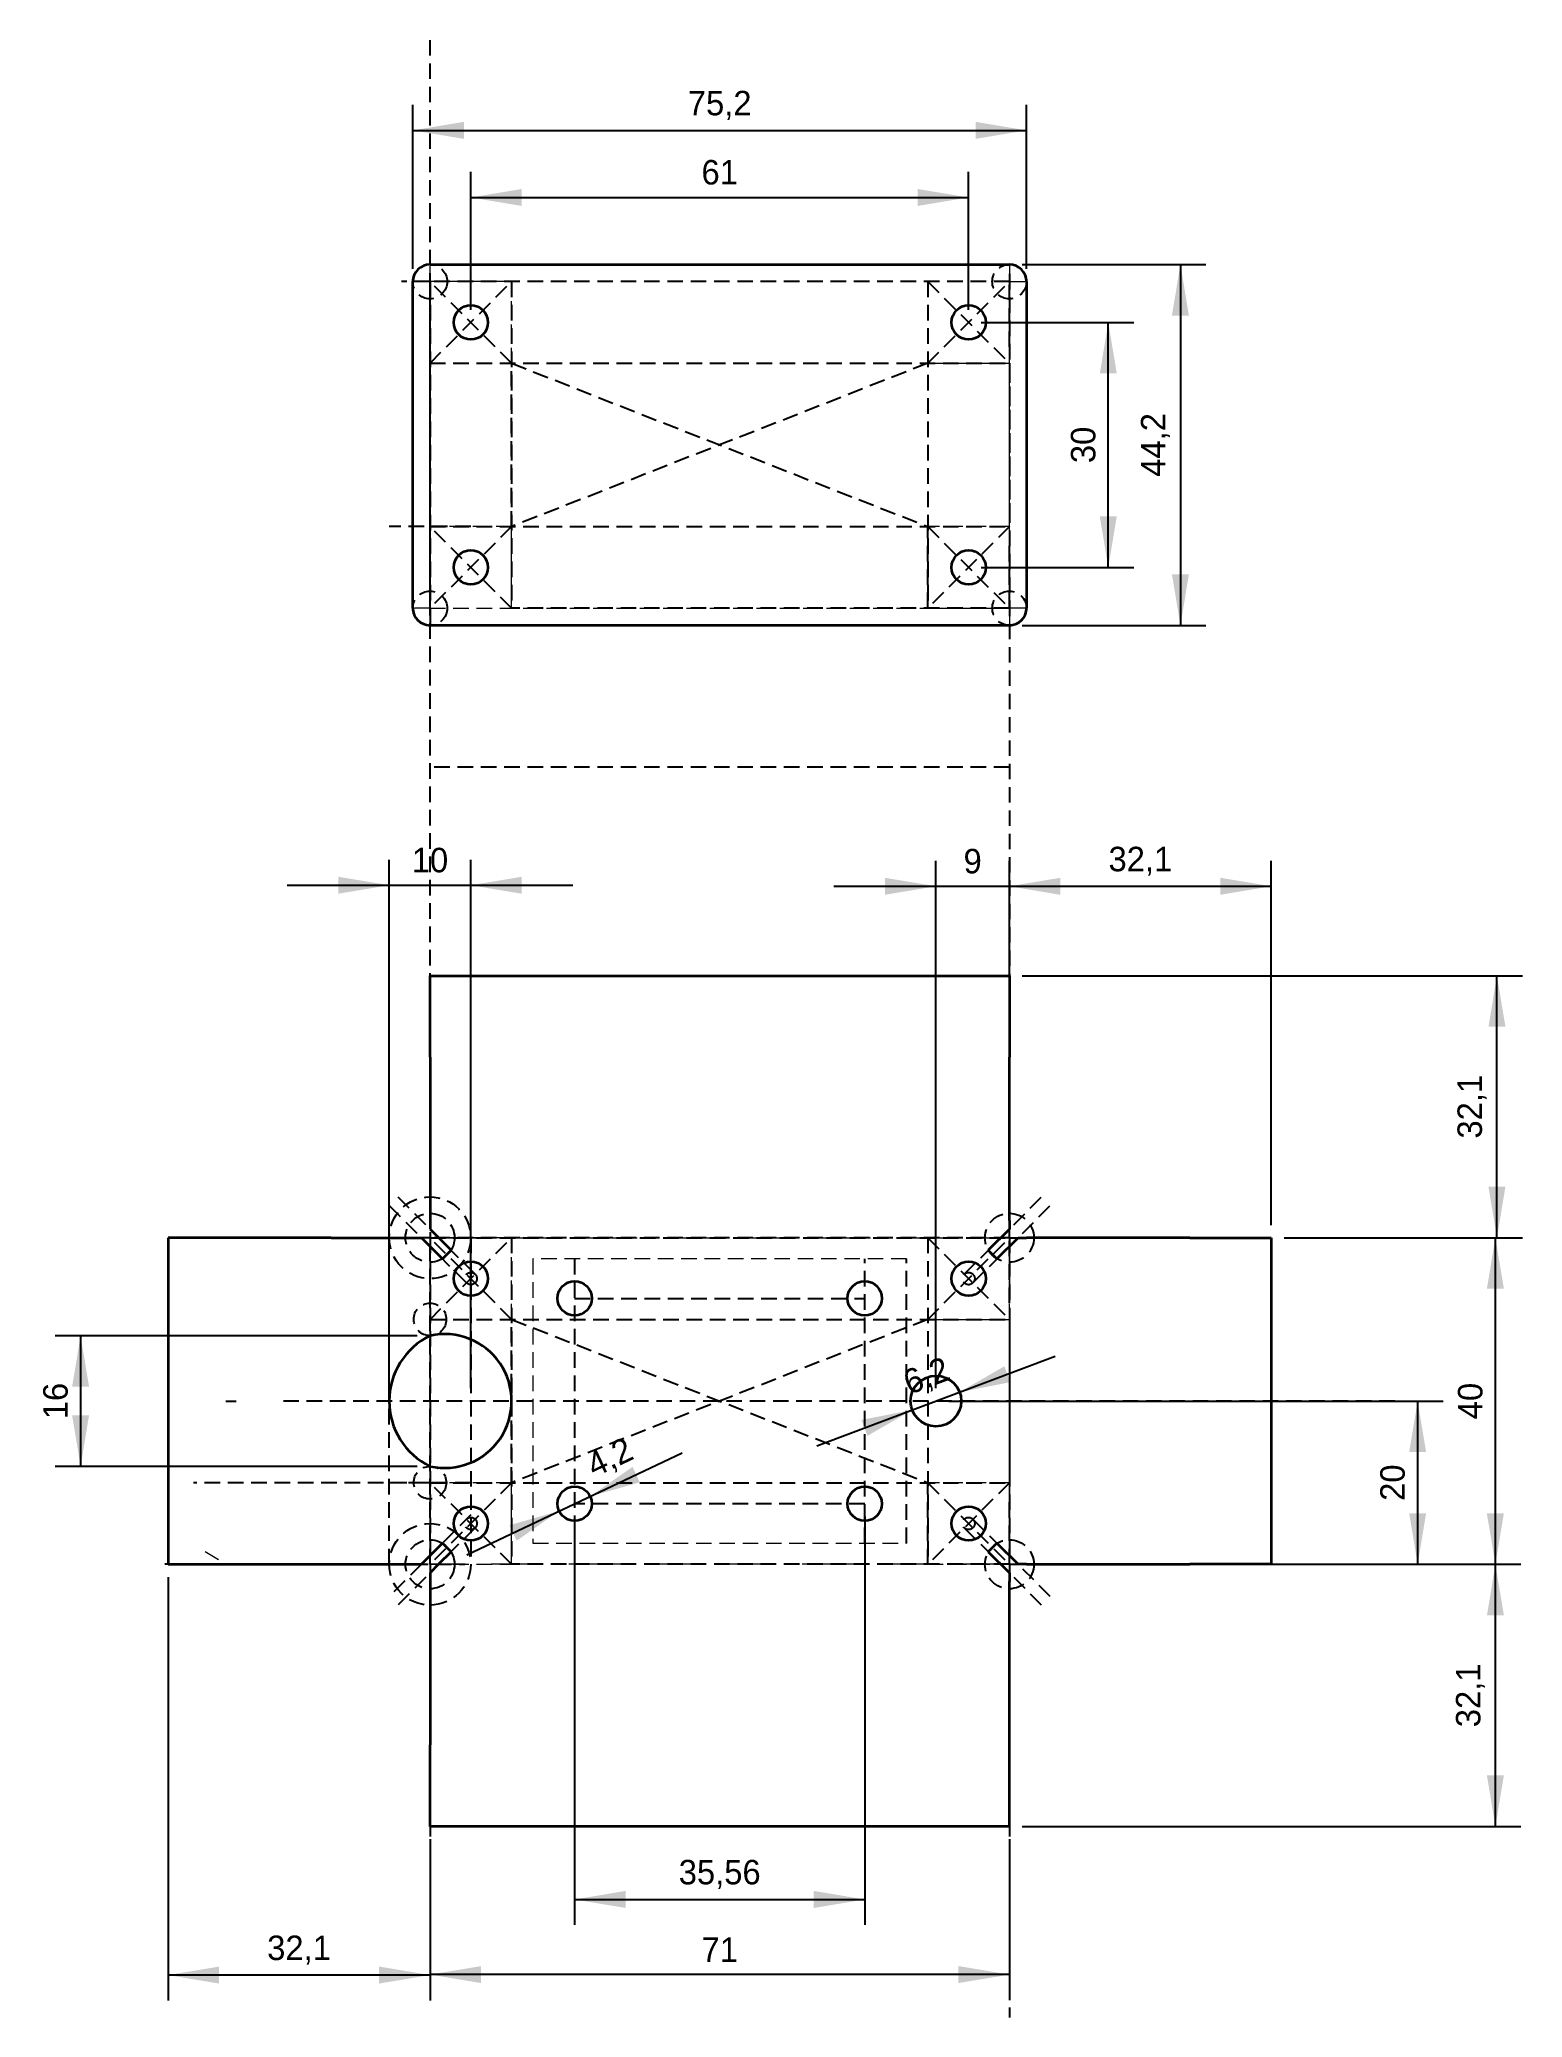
# Model space of a CAD drawing. Header units: millimetres. Extents: x -43 to 139, y -56 to 187.
import ezdxf

# ---------------------------------------------------------------- set-up
doc = ezdxf.new("R2010")
doc.units = ezdxf.units.MM
doc.linetypes.add('DASHED2', pattern=[9.525, 6.35, -3.175])
doc.linetypes.add('DASHEDTINY', pattern=[2.8575, 1.905, -0.9525])
doc.layers.get('0').update_dxf_attribs({"linetype": 'CONTINUOUS', "lineweight": 35})
doc.layers.add('bend_meta', color=2, linetype='DASHED2', lineweight=13)
doc.layers.add('sizes', color=6, linetype='CONTINUOUS', lineweight=25)
doc.layers.add('builder', color=9, linetype='DASHEDTINY')
doc.layers.add('InternalComps', color=136, linetype='DASHEDTINY', lineweight=0, true_color=0x008080)
doc.dimstyles.get("Standard").update_dxf_attribs({"dimscale": 2.5, "dimtxt": 1.2, "dimasz": 2.5, "dimexe": 1.25, "dimexo": 0.625, "dimtad": 0, "dimtoh": 1, "dimcen": 0.09, "dimadec": 0, "dimazin": 0, "dimtfac": 1, "dimtdec": 4, "dimtofl": 0, "dimtmove": 0, "dimatfit": 3, "dimfxl": 1, "dimtolj": 1, "dimtzin": 0, "dimarcsym": 0})

# ---------------------------------------------------------------- blocks, each defined once
blk = doc.blocks.new('*D1')
at = {"layer": 'sizes', "color": 0, "linetype": 'ByBlock', "lineweight": -2}
for p, q in [((22.72, 5.86), (22.72, -44.17)), ((58.28, 5.86), (58.28, -44.17)), ((22.72, -41.05), (58.28, -41.05))]:
    blk.add_line(p, q, dxfattribs=at)
for points in [[(22.72, -41.05), (28.97, -40), (28.97, -42.09)], [(58.28, -41.05), (52.03, -42.09), (52.03, -40)]]:
    blk.add_solid(points, dxfattribs=at)
at = {"layer": 'sizes', "color": 0, "linetype": 'CONTINUOUS', "lineweight": -2, "insert": (40.5, -37.98), "char_height": 3, "width": 9.83, "attachment_point": 5}
blk.add_mtext('35,56', dxfattribs=at)
blk = doc.blocks.new('*D2')
at = {"layer": 'sizes', "color": 0, "linetype": 'ByBlock', "lineweight": -2}
for p, q in [((68.56, 20), (129.16, 20)), ((126.03, 20), (126.03, 0)), ((78.62, 0), (129.16, 0))]:
    blk.add_line(p, q, dxfattribs=at)
for points in [[(126.03, 20), (127.07, 13.75), (124.99, 13.75)], [(126.03, 0), (124.99, 6.25), (127.07, 6.25)]]:
    blk.add_solid(points, dxfattribs=at)
at = {"layer": 'sizes', "color": 0, "linetype": 'CONTINUOUS', "lineweight": -2, "insert": (122.97, 10), "char_height": 3, "width": 3.8133, "attachment_point": 5, "rotation": 90}
blk.add_mtext('20', dxfattribs=at)
blk = doc.blocks.new('*D3')
at = {"layer": 'sizes', "color": 0, "linetype": 'ByBlock', "lineweight": -2}
for p, q in [((109.66, 40), (138.68, 40)), ((135.56, 0), (135.56, 40)), ((109.66, 0), (138.68, 0))]:
    blk.add_line(p, q, dxfattribs=at)
for points in [[(135.56, 40), (136.6, 33.75), (134.51, 33.75)], [(135.56, 0), (134.51, 6.25), (136.6, 6.25)]]:
    blk.add_solid(points, dxfattribs=at)
at = {"layer": 'sizes', "color": 0, "linetype": 'CONTINUOUS', "lineweight": -2, "insert": (132.49, 20), "char_height": 3, "width": 3.8133, "attachment_point": 5, "rotation": 90}
blk.add_mtext('40', dxfattribs=at)
blk = doc.blocks.new('*D4')
at = {"layer": 'sizes', "color": 0, "linetype": 'ByBlock', "lineweight": -2}
for p, q in [((67, 21.56), (67, 86.17)), ((76, 42.62), (76, 86.17)), ((54.5, 83.05), (88.5, 83.05))]:
    blk.add_line(p, q, dxfattribs=at)
for points in [[(67, 83.05), (60.75, 82.01), (60.75, 84.09)], [(76, 83.05), (82.25, 84.09), (82.25, 82.01)]]:
    blk.add_solid(points, dxfattribs=at)
at = {"layer": 'sizes', "color": 0, "linetype": 'CONTINUOUS', "lineweight": -2, "insert": (71.5, 86.11), "char_height": 3, "width": 1.3533, "attachment_point": 5}
blk.add_mtext('9', dxfattribs=at)
blk = doc.blocks.new('*D5')
at = {"layer": 'sizes', "color": 0, "linetype": 'ByBlock', "lineweight": -2}
for p, q in [((0, 21.56), (0, 86.31)), ((10, 21.56), (10, 86.31)), ((-12.5, 83.18), (22.5, 83.18))]:
    blk.add_line(p, q, dxfattribs=at)
for points in [[(0, 83.18), (-6.25, 82.14), (-6.25, 84.22)], [(10, 83.18), (16.25, 84.22), (16.25, 82.14)]]:
    blk.add_solid(points, dxfattribs=at)
at = {"layer": 'sizes', "color": 0, "linetype": 'CONTINUOUS', "lineweight": -2, "insert": (5, 86.24), "char_height": 3, "width": 2.8733, "attachment_point": 5}
blk.add_mtext('10', dxfattribs=at)
blk = doc.blocks.new('*D6')
at = {"layer": 'sizes', "color": 0, "linetype": 'ByBlock', "lineweight": -2}
for p, q in [((5, -33.66), (5, -53.38)), ((76, -33.66), (76, -53.38)), ((76, -50.25), (5, -50.25))]:
    blk.add_line(p, q, dxfattribs=at)
for points in [[(5, -50.25), (11.25, -49.21), (11.25, -51.29)], [(76, -50.25), (69.75, -51.29), (69.75, -49.21)]]:
    blk.add_solid(points, dxfattribs=at)
at = {"layer": 'sizes', "color": 0, "linetype": 'CONTINUOUS', "lineweight": -2, "insert": (40.5, -47.19), "char_height": 3, "width": 3.6067, "attachment_point": 5}
blk.add_mtext('71', dxfattribs=at)
blk = doc.blocks.new('*D7')
at = {"layer": 'sizes', "color": 0, "linetype": 'ByBlock', "lineweight": -2}
for p, q in [((10, 153.67), (10, 170.55)), ((71, 153.67), (71, 170.55)), ((10, 167.42), (71, 167.42))]:
    blk.add_line(p, q, dxfattribs=at)
for points in [[(10, 167.42), (16.25, 168.46), (16.25, 166.38)], [(71, 167.42), (64.75, 166.38), (64.75, 168.46)]]:
    blk.add_solid(points, dxfattribs=at)
at = {"layer": 'sizes', "color": 0, "linetype": 'CONTINUOUS', "lineweight": -2, "insert": (40.5, 170.49), "char_height": 3, "width": 3.5, "attachment_point": 5}
blk.add_mtext('61', dxfattribs=at)
blk = doc.blocks.new('*D8')
at = {"layer": 'sizes', "color": 0, "linetype": 'ByBlock', "lineweight": -2}
for p, q in [((72.56, 152.11), (91.24, 152.11)), ((88.12, 122.11), (88.12, 152.11)), ((72.56, 122.11), (91.24, 122.11))]:
    blk.add_line(p, q, dxfattribs=at)
for points in [[(88.12, 152.11), (89.16, 145.86), (87.08, 145.86)], [(88.12, 122.11), (87.08, 128.36), (89.16, 128.36)]]:
    blk.add_solid(points, dxfattribs=at)
at = {"layer": 'sizes', "color": 0, "linetype": 'CONTINUOUS', "lineweight": -2, "insert": (85.06, 137.11), "char_height": 3, "width": 3.7067, "attachment_point": 5, "rotation": 90}
blk.add_mtext('30', dxfattribs=at)
blk = doc.blocks.new('*D9')
at = {"layer": 'sizes', "color": 0, "linetype": 'ByBlock', "lineweight": -2}
blk.add_line((52.39, 14.52), (81.61, 25.48), dxfattribs=at)
for points in [[(69.9, 21.09), (75.39, 24.26), (76.12, 22.31)], [(64.1, 18.91), (58.61, 15.74), (57.88, 17.69)]]:
    blk.add_solid(points, dxfattribs=at)
at = {"layer": 'sizes', "color": 0, "linetype": 'CONTINUOUS', "lineweight": -2, "insert": (65.92, 22.87), "char_height": 3, "width": 5.23, "attachment_point": 5, "rotation": 20.5653}
blk.add_mtext('6,2', dxfattribs=at)
blk = doc.blocks.new('*D10')
at = {"layer": 'sizes', "color": 0, "linetype": 'ByBlock', "lineweight": -2}
blk.add_line((9.53, 1.17), (35.91, 13.67), dxfattribs=at)
for points in [[(24.62, 8.32), (29.82, 11.94), (30.71, 10.05)], [(20.82, 6.52), (15.62, 2.9), (14.73, 4.79)]]:
    blk.add_solid(points, dxfattribs=at)
at = {"layer": 'sizes', "color": 0, "linetype": 'CONTINUOUS', "lineweight": -2, "insert": (27.13, 12.9), "char_height": 3, "width": 5.3367, "attachment_point": 5, "rotation": 25.3506}
blk.add_mtext('4,2', dxfattribs=at)
blk = doc.blocks.new('*D11')
at = {"layer": 'sizes', "color": 0, "linetype": 'ByBlock', "lineweight": -2}
for p, q in [((77.56, 159.21), (100.09, 159.21)), ((96.96, 159.21), (96.96, 115.01)), ((77.56, 115.01), (100.09, 115.01))]:
    blk.add_line(p, q, dxfattribs=at)
for points in [[(96.96, 159.21), (98, 152.96), (95.92, 152.96)], [(96.96, 115.01), (95.92, 121.26), (98, 121.26)]]:
    blk.add_solid(points, dxfattribs=at)
at = {"layer": 'sizes', "color": 0, "linetype": 'CONTINUOUS', "lineweight": -2, "insert": (93.9, 137.11), "char_height": 3, "width": 7.7967, "attachment_point": 5, "rotation": 90}
blk.add_mtext('44,2', dxfattribs=at)
blk = doc.blocks.new('*D12')
at = {"layer": 'sizes', "color": 0, "linetype": 'ByBlock', "lineweight": -2}
for p, q in [((2.9, 158.67), (2.9, 178.76)), ((78.1, 158.67), (78.1, 178.76)), ((2.9, 175.64), (78.1, 175.64))]:
    blk.add_line(p, q, dxfattribs=at)
for points in [[(2.9, 175.64), (9.15, 176.68), (9.15, 174.6)], [(78.1, 175.64), (71.85, 174.6), (71.85, 176.68)]]:
    blk.add_solid(points, dxfattribs=at)
at = {"layer": 'sizes', "color": 0, "linetype": 'CONTINUOUS', "lineweight": -2, "insert": (40.5, 178.7), "char_height": 3, "width": 7.69, "attachment_point": 5}
blk.add_mtext('75,2', dxfattribs=at)
blk = doc.blocks.new('*D13')
at = {"layer": 'sizes', "color": 0, "linetype": 'ByBlock', "lineweight": -2}
for p, q in [((76, 73.66), (76, 86.18)), ((108.1, 41.56), (108.1, 86.18)), ((76, 83.05), (108.1, 83.05))]:
    blk.add_line(p, q, dxfattribs=at)
for points in [[(76, 83.05), (82.25, 84.09), (82.25, 82.01)], [(108.1, 83.05), (101.85, 82.01), (101.85, 84.09)]]:
    blk.add_solid(points, dxfattribs=at)
at = {"layer": 'sizes', "color": 0, "linetype": 'CONTINUOUS', "lineweight": -2, "insert": (92.05, 86.11), "char_height": 3, "width": 7.3767, "attachment_point": 5}
blk.add_mtext('32,1', dxfattribs=at)
blk = doc.blocks.new('*D14')
at = {"layer": 'sizes', "color": 0, "linetype": 'ByBlock', "lineweight": -2}
for p, q in [((77.56, 72.1), (138.88, 72.1)), ((135.75, 40), (135.75, 72.1)), ((109.66, 40), (138.88, 40))]:
    blk.add_line(p, q, dxfattribs=at)
for points in [[(135.75, 72.1), (136.79, 65.85), (134.71, 65.85)], [(135.75, 40), (134.71, 46.25), (136.79, 46.25)]]:
    blk.add_solid(points, dxfattribs=at)
at = {"layer": 'sizes', "color": 0, "linetype": 'CONTINUOUS', "lineweight": -2, "insert": (132.69, 56.05), "char_height": 3, "width": 7.3767, "attachment_point": 5, "rotation": 90}
blk.add_mtext('32,1', dxfattribs=at)
blk = doc.blocks.new('*D15')
at = {"layer": 'sizes', "color": 0, "linetype": 'ByBlock', "lineweight": -2}
for p, q in [((109.66, 0), (138.69, 0)), ((135.56, -32.1), (135.56, 0)), ((77.56, -32.1), (138.69, -32.1))]:
    blk.add_line(p, q, dxfattribs=at)
for points in [[(135.56, 0), (136.6, -6.25), (134.52, -6.25)], [(135.56, -32.1), (134.52, -25.85), (136.6, -25.85)]]:
    blk.add_solid(points, dxfattribs=at)
at = {"layer": 'sizes', "color": 0, "linetype": 'CONTINUOUS', "lineweight": -2, "insert": (132.5, -16.05), "char_height": 3, "width": 7.3767, "attachment_point": 5, "rotation": 90}
blk.add_mtext('32,1', dxfattribs=at)
blk = doc.blocks.new('*D16')
at = {"layer": 'sizes', "color": 0, "linetype": 'ByBlock', "lineweight": -2}
for p, q in [((-27.1, -1.56), (-27.1, -53.44)), ((5, -33.66), (5, -53.44)), ((5, -50.31), (-27.1, -50.31))]:
    blk.add_line(p, q, dxfattribs=at)
for points in [[(-27.1, -50.31), (-20.85, -49.27), (-20.85, -51.35)], [(5, -50.31), (-1.25, -51.35), (-1.25, -49.27)]]:
    blk.add_solid(points, dxfattribs=at)
at = {"layer": 'sizes', "color": 0, "linetype": 'CONTINUOUS', "lineweight": -2, "insert": (-11.05, -47.25), "char_height": 3, "width": 7.3767, "attachment_point": 5}
blk.add_mtext('32,1', dxfattribs=at)
blk = doc.blocks.new('*D17')
at = {"layer": 'sizes', "color": 0, "linetype": 'ByBlock', "lineweight": -2}
for p, q in [((3.44, 28), (-40.94, 28)), ((-37.82, 28), (-37.82, 12)), ((3.44, 12), (-40.94, 12))]:
    blk.add_line(p, q, dxfattribs=at)
for points in [[(-37.82, 28), (-36.78, 21.75), (-38.86, 21.75)], [(-37.82, 12), (-38.86, 18.25), (-36.78, 18.25)]]:
    blk.add_solid(points, dxfattribs=at)
at = {"layer": 'sizes', "color": 0, "linetype": 'CONTINUOUS', "lineweight": -2, "insert": (-40.88, 20), "char_height": 3, "width": 2.8733, "attachment_point": 5, "rotation": 90}
blk.add_mtext('16', dxfattribs=at)

msp = doc.modelspace()

# ---------------------------------------------------------------- linework, layer by layer
for p, q in [((5, 159.212), (76, 159.212)), ((2.9, 117.112), (2.9, 157.112)), ((78.1, 157.112), (78.1, 117.112)), ((76, 115.012), (5, 115.012)), ((5, 62.1), (5, 72.1)), ((5, 72.1), (76, 72.1)), ((76, 72.1), (76, 62.1)), ((5, 62.1), (5, 41.061)), ((76, 42.1), (76, 62.1)), ((76, 42.1), (76, 41.061)), ((-7.1, 40), (-27.1, 40)), ((-27.1, 40), (-27.1, 0)), ((-7.1, 40), (3.939, 40)), ((3.939, 40), (6.524, 37.416)), ((5, 41.061), (7.584, 38.476)), ((76, 41.061), (73.416, 38.476)), ((74.476, 37.416), (77.061, 40)), ((77.061, 40), (78.1, 40)), ((98.1, 40), (78.1, 40)), ((98.1, 40), (108.1, 40)), ((108.1, 40), (108.1, 0)), ((6.524, 37.416), (7.584, 38.476)), ((73.416, 38.476), (74.476, 37.416)), ((3.939, 0), (6.524, 2.584)), ((6.524, 2.584), (7.584, 1.524)), ((74.476, 2.584), (73.416, 1.524)), ((77.061, 0), (74.476, 2.584)), ((-7.1, 0), (3.939, 0)), ((6.061, 0), (5, -1.061)), ((7.584, 1.524), (6.061, 0)), ((73.416, 1.524), (76, -1.061)), ((78.1, 0), (77.061, 0)), ((78.1, 0), (98.1, 0)), ((108.1, 0), (98.1, 0)), ((-27.1, 0), (-7.1, 0)), ((5, -1.061), (5, -22.1)), ((76, -1.061), (76, -2.1)), ((76, -22.1), (76, -2.1)), ((5, -32.1), (5, -22.1)), ((76, -32.1), (76, -22.1)), ((76, -32.1), (5, -32.1))]:
    msp.add_line(p, q)
for centre, radius in [((10, 152.112), 2.1), ((71, 152.112), 2.1), ((10, 122.112), 2.1), ((71, 122.112), 2.1), ((10, 35), 2.1), ((71, 35), 2.1), ((22.72, 32.58), 2.1), ((58.28, 32.58), 2.1), ((67, 20), 3.1), ((22.72, 7.42), 2.1), ((58.28, 7.42), 2.1), ((10, 5), 2.1), ((71, 5), 2.1)]:
    msp.add_circle(centre, radius)
for centre, radius, start, end in [((5, 157.112), 2.1, 90, 180), ((76, 157.112), 2.1, 0, 90), ((5, 117.112), 2.1, 180, 270), ((76, 117.112), 2.1, 270, 0), ((8.9, 20), 8.9, 115.98923, 244.01077), ((6.8, 20), 8.2, 257.31962, 102.68038)]:
    msp.add_arc(centre, radius, start, end)
at = {"layer": 'bend_meta'}
msp.add_lwpolyline([(5, 40), (76, 40), (76, 0), (5, 0)], close=True, dxfattribs=at)
at = {"layer": 'builder'}
for p, q in [((5, 70.5), (5, 186.762)), ((76, 158.066), (76, 62.566)), ((5, 157.112), (1.522, 157.112)), ((76, 157.112), (5, 157.112)), ((5, 157.112), (5, 114.39)), ((5, 147.112), (15, 157.112)), ((15, 147.112), (5, 157.112)), ((5, 117.112), (5, 157.112)), ((15, 157.112), (15, 117.112)), ((15, 157.112), (15, 147.112)), ((66, 157.112), (66, 117.112)), ((66, 147.112), (76, 157.112)), ((66, 157.112), (76, 147.112)), ((76, 149.112), (76, 157.112)), ((5, 147.112), (76, 147.112)), ((5, 117.112), (5, 147.112)), ((66, 147.112), (15, 127.112)), ((15, 127.112), (15, 147.112)), ((15, 147.112), (66, 127.112)), ((76, 147.112), (76, 127.112)), ((10, 127.112), (0, 127.112)), ((5, 127.112), (76, 127.112)), ((5, 127.112), (15, 127.112)), ((15, 117.112), (5, 127.112)), ((15, 127.112), (5, 117.112)), ((76, 127.112), (66, 117.112)), ((66, 117.112), (66, 127.112)), ((66, 127.112), (76, 117.112)), ((76, 117.112), (76, 125.112)), ((76, 117.112), (15, 117.112)), ((76, 97.658), (5, 97.658)), ((5, 72.1), (5, 40)), ((76, 40), (76, 70.5)), ((9.47, 34.47), (-0.53, 44.47)), ((10.53, 35.53), (0.53, 45.53)), ((70.47, 35.53), (80.47, 45.53)), ((71.53, 34.47), (81.53, 44.47)), ((0, 0), (0, 40)), ((5, 40), (1.522, 40)), ((5, 40), (5, -2.721)), ((5, 30), (15, 40)), ((15, 30), (5, 40)), ((5, 0), (5, 40)), ((76, 40), (5, 40)), ((5, 40), (76, 40)), ((10, 40), (10, 0)), ((15, 40), (15, 0)), ((15, 40), (15, 30)), ((66, 40), (66, 0)), ((66, 30), (76, 40)), ((66, 40), (76, 30)), ((76, 40), (76, -55.5)), ((76, 32), (76, 40)), ((76, 40), (78.1, 40)), ((78.032, 40), (93.234, 40)), ((98.1, 40), (105.794, 40)), ((22.72, 37.4), (22.72, 2.6)), ((58.28, 2.6), (58.28, 37.4)), ((63.4, 2.6), (63.4, 37.4)), ((22.72, 32.58), (58.28, 32.58)), ((5, 30), (76, 30)), ((5, 0), (5, 30)), ((66, 30), (15, 10)), ((15, 10), (15, 30)), ((15, 30), (66, 10)), ((76, 30), (76, 10)), ((-20, 20), (-18.77, 20)), ((123.234, 20), (-13.343, 20)), ((5, 10), (-23.982, 10)), ((10, 10), (0, 10)), ((5, 10), (76, 10)), ((5, 10), (15, 10)), ((15, 0), (5, 10)), ((15, 10), (5, 0)), ((76, 10), (66, 0)), ((66, 0), (66, 10)), ((66, 10), (76, 0)), ((58.28, 7.42), (22.72, 7.42)), ((76, 0), (76, 8)), ((10, 6.061), (0, -3.939)), ((71.53, 5.53), (81.53, -4.47)), ((10.53, 4.47), (0.53, -5.53)), ((70.47, 4.47), (80.47, -5.53)), ((0, 0), (-27.5, 0)), ((0, 0), (9.279, 0)), ((76, 0), (15, 0)), ((76, 0), (120.5, 0)), ((5, 0), (5, -43.954))]:
    msp.add_line(p, q, dxfattribs=at)
for centre, radius in [((5, 157.112), 2.1), ((76, 157.112), 2.1), ((5, 117.112), 2.1), ((76, 117.112), 2.1), ((5, 40), 5), ((5, 40), 3), ((76, 40), 3), ((10, 35), 0.75), ((71, 35), 0.75), ((5, 30), 2), ((5, 10), 2), ((5, 0), 5), ((10, 5), 0.75), ((71, 5), 0.75), ((5, 0), 3), ((76, 0), 3)]:
    msp.add_circle(centre, radius, dxfattribs=at)
at = {"layer": 'InternalComps'}
msp.add_line((-22.544, 1.59), (-20, 0), dxfattribs=at)
for points in [[(5, 159.212), (76, 159.212), (76, 157.112), (5, 157.112)], [(2.9, 157.112), (5, 157.112), (5, 117.112), (2.9, 117.112)], [(5, 147.112), (15, 147.112), (15, 157.112), (5, 157.112)], [(66, 147.112), (76, 147.112), (76, 157.112), (66, 157.112)], [(76, 157.112), (78.1, 157.112), (78.1, 117.112), (76, 117.112)], [(5, 117.112), (15, 117.112), (15, 127.112), (5, 127.112)], [(66, 117.112), (76, 117.112), (76, 127.112), (66, 127.112)], [(76, 115.012), (5, 115.012), (5, 117.112), (76, 117.112)], [(5, 30), (15, 30), (15, 40), (5, 40)], [(66, 30), (76, 30), (76, 40), (66, 40)], [(17.6, 2.6), (63.4, 2.6), (63.4, 37.4), (17.6, 37.4)], [(5, 0), (15, 0), (15, 10), (5, 10)], [(66, 0), (76, 0), (76, 10), (66, 10)]]:
    msp.add_lwpolyline(points, close=True, dxfattribs=at)

# ---------------------------------------------------------------- dimensions: what is measured, and where the dimension line sits
at = {"layer": 'sizes'}
for base, p1, p2, picture, middle in [((78.1, 175.638), (2.9, 157.112), (78.1, 157.112), '*D12', (40.5, 178.701)), ((71, 167.423), (10, 152.112), (71, 152.112), '*D7', (40.5, 170.486)), ((10, 83.181), (0, 20), (10, 20), '*D5', (5, 86.243)), ((76, 83.048), (67, 20), (76, 41.061), '*D4', (71.5, 86.111)), ((108.1, 83.052), (76, 72.1), (108.1, 40), '*D13', (92.05, 86.114)), ((58.28, -41.045), (22.72, 7.42), (58.28, 7.42), '*D1', (40.5, -37.983)), ((-27.1, -50.312), (5, -32.1), (-27.1, 0), '*D16', (-11.05, -47.25)), ((5, -50.25), (76, -32.1), (5, -32.1), '*D6', (40.5, -47.188))]:
    dim = msp.add_linear_dim(base=base, p1=p1, p2=p2, dimstyle='Standard', dxfattribs=at)
    dim.commit()
    dim.dimension.update_dxf_attribs({"geometry": picture, "text_midpoint": middle})
for base, p1, p2, picture, middle in [((96.963, 115.012), (76, 159.212), (76, 115.012), '*D11', (93.9, 137.112)), ((88.118, 152.112), (71, 122.112), (71, 152.112), '*D8', (85.055, 137.112)), ((135.75, 72.1), (108.1, 40), (76, 72.1), '*D14', (132.688, 56.05)), ((135.555, 40), (108.1, 0), (108.1, 40), '*D3', (132.493, 20)), ((-37.819, 12), (5, 28), (5, 12), '*D17', (-40.881, 20)), ((126.031, 0), (67, 20), (77.061, 0), '*D2', (122.968, 10)), ((135.562, 0), (76, -32.1), (108.1, 0), '*D15', (132.499, -16.05))]:
    dim = msp.add_linear_dim(base=base, p1=p1, p2=p2, angle=90, dimstyle='Standard', dxfattribs=at)
    dim.commit()
    dim.dimension.update_dxf_attribs({"geometry": picture, "text_midpoint": middle})
for p1, p2, picture, middle in [((64.098, 18.911), (69.902, 21.089), '*D9', (65.924, 22.867)), ((20.822, 6.521), (24.618, 8.319), '*D10', (21.409, 10.188))]:
    dim = msp.add_diameter_dim_2p(p1=p1, p2=p2, dimstyle='Standard', dxfattribs=at)
    dim.commit()
    dim.dimension.update_dxf_attribs({"geometry": picture, "text_midpoint": middle})

doc.saveas('drawing.dxf')
